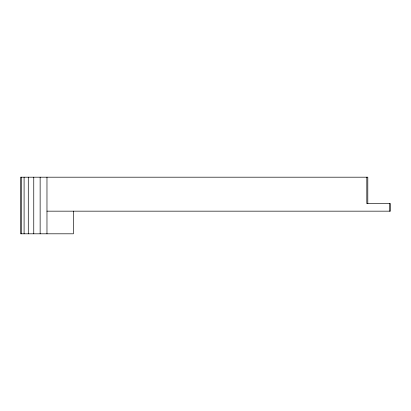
<?xml version="1.0" encoding="UTF-8"?>
<svg xmlns="http://www.w3.org/2000/svg" width="411" height="411" viewBox="0 0 411 411"><rect width="100%" height="100%" fill="white"/><g stroke="black" fill="none" stroke-linecap="round" stroke-linejoin="round"><path stroke-width="0.62" d="M46.972 211.162L390.45 211.162L390.45 203.615L366.812 203.615L366.812 177.192M389.392 203.615L389.392 211.162M367.799 203.615L367.799 177.192L20.55 177.192L20.55 233.808L73.394 233.808L73.394 211.162M46.972 177.192L46.972 233.808M40.134 177.192L40.134 233.808M33.759 177.192L33.759 233.808M28.287 177.192L28.287 233.808M24.09 177.192L24.09 233.808M21.449 177.192L21.449 233.808"/></g></svg>
